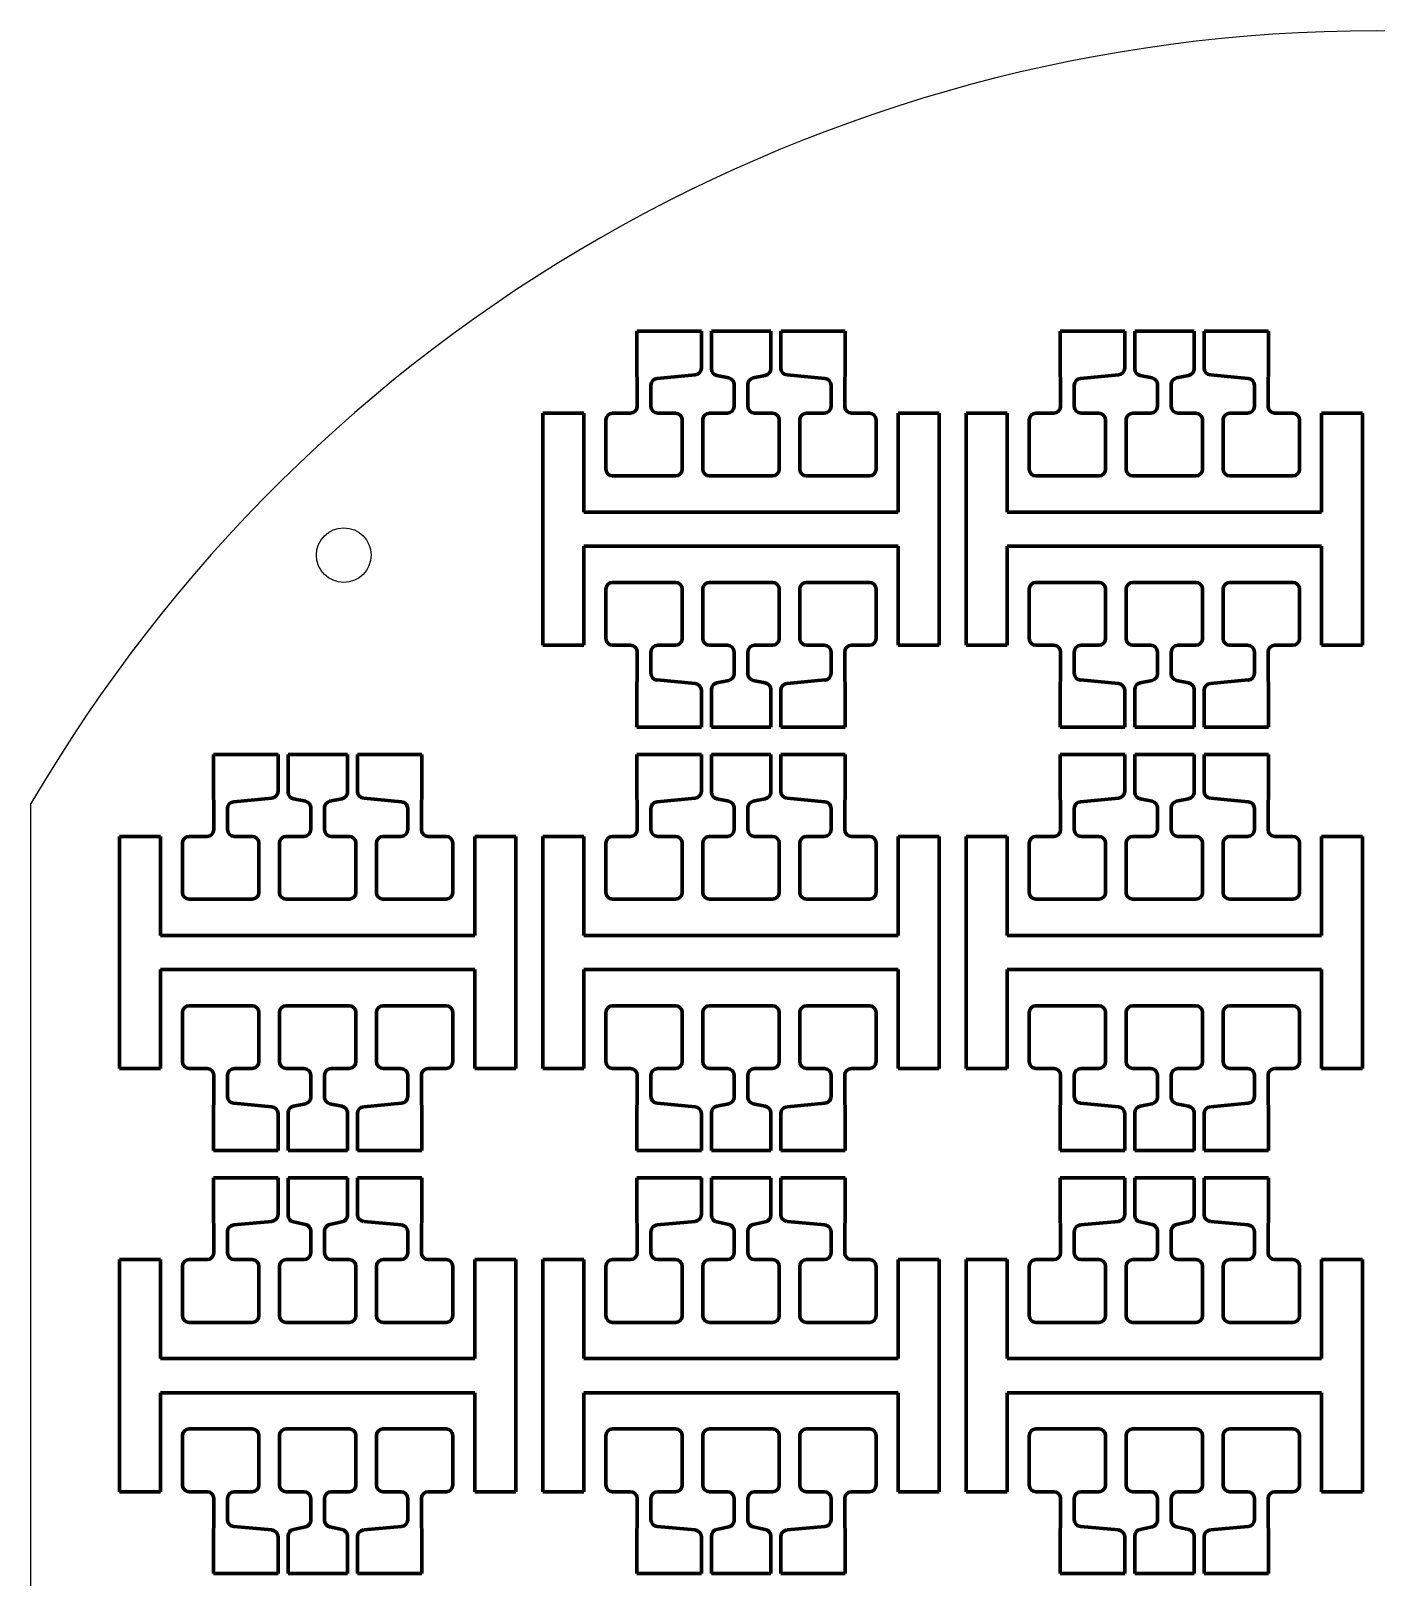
# Model space of a CAD drawing. Header units: millimetres. Extents: x 2005 to 2202, y 1694 to 1922.
# Drawn here: x 2005.4 to 2103.9, y 1808.5 to 1921.7 of the extents above; entities that cross this region are included whole.
import ezdxf

# ---------------------------------------------------------------- set-up
doc = ezdxf.new("R2010")
doc.units = ezdxf.units.MM
doc.layers.add('mask_hole', color=100, linetype='Continuous')
doc.layers.add('mask_outline', color=10, linetype='Continuous')
doc.layers.add('mask_stencil', color=30, linetype='Continuous', lineweight=70)

msp = doc.modelspace()

# ---------------------------------------------------------------- linework, layer by layer
at = {"layer": 'mask_hole'}
msp.add_circle((2028.3, 1883.33), 2, dxfattribs=at)
at = {"layer": 'mask_outline'}
msp.add_line((2005.39, 1750.33), (2005.39, 1865.13), dxfattribs=at)
msp.add_arc((2103.89, 1807.73), 114, 30.2232, 149.7686, dxfattribs=at)
at = {"layer": 'mask_stencil'}
for p, q in [((2049.77, 1899.73), (2054.49, 1899.73)), ((2049.77, 1899.73), (2049.77, 1896.57)), ((2054.49, 1899.73), (2054.49, 1897.03)), ((2055.22, 1899.73), (2059.57, 1899.73)), ((2055.22, 1899.73), (2055.22, 1896.98)), ((2059.57, 1899.73), (2059.57, 1896.98)), ((2065.01, 1899.73), (2060.3, 1899.73)), ((2060.3, 1899.73), (2060.3, 1897.03)), ((2065.01, 1899.73), (2065.01, 1896.57)), ((2080.77, 1899.73), (2085.49, 1899.73)), ((2080.77, 1899.73), (2080.77, 1896.57)), ((2085.49, 1899.73), (2085.49, 1897.03)), ((2086.22, 1899.73), (2090.57, 1899.73)), ((2086.22, 1899.73), (2086.22, 1896.98)), ((2090.57, 1899.73), (2090.57, 1896.98)), ((2096.01, 1899.73), (2091.3, 1899.73)), ((2091.3, 1899.73), (2091.3, 1897.03)), ((2096.01, 1899.73), (2096.01, 1896.57)), ((2049.77, 1896.57), (2049.79, 1896.23)), ((2049.79, 1894.23), (2049.79, 1896.23)), ((2051.25, 1896.27), (2054.03, 1896.53)), ((2056.5, 1896.31), (2055.62, 1896.49)), ((2056.89, 1894.23), (2056.89, 1895.82)), ((2057.89, 1894.23), (2057.89, 1895.82)), ((2058.29, 1896.31), (2059.17, 1896.49)), ((2063.54, 1896.27), (2060.76, 1896.53)), ((2065.01, 1896.57), (2064.99, 1896.23)), ((2064.99, 1894.23), (2064.99, 1896.23)), ((2080.77, 1896.57), (2080.79, 1896.23)), ((2080.79, 1894.23), (2080.79, 1896.23)), ((2082.25, 1896.27), (2085.03, 1896.53)), ((2087.5, 1896.31), (2086.62, 1896.49)), ((2087.89, 1894.23), (2087.89, 1895.82)), ((2088.89, 1894.23), (2088.89, 1895.82)), ((2089.29, 1896.31), (2090.17, 1896.49)), ((2094.54, 1896.27), (2091.76, 1896.53)), ((2096.01, 1896.57), (2095.99, 1896.23)), ((2095.99, 1894.23), (2095.99, 1896.23)), ((2050.79, 1894.23), (2050.79, 1895.77)), ((2063.99, 1894.23), (2063.99, 1895.77)), ((2081.79, 1894.23), (2081.79, 1895.77)), ((2094.99, 1894.23), (2094.99, 1895.77)), ((2042.89, 1893.73), (2045.89, 1893.73)), ((2042.89, 1876.73), (2042.89, 1893.73)), ((2045.89, 1893.73), (2045.89, 1886.48)), ((2047.99, 1893.73), (2049.29, 1893.73)), ((2052.59, 1893.73), (2051.29, 1893.73)), ((2055.09, 1893.73), (2056.39, 1893.73)), ((2059.69, 1893.73), (2058.39, 1893.73)), ((2062.19, 1893.73), (2063.49, 1893.73)), ((2066.79, 1893.73), (2065.49, 1893.73)), ((2068.89, 1886.48), (2068.89, 1893.73)), ((2068.89, 1893.73), (2071.89, 1893.73)), ((2071.89, 1893.73), (2071.89, 1876.73)), ((2073.89, 1893.73), (2076.89, 1893.73)), ((2073.89, 1876.73), (2073.89, 1893.73)), ((2076.89, 1893.73), (2076.89, 1886.48)), ((2078.99, 1893.73), (2080.29, 1893.73)), ((2083.59, 1893.73), (2082.29, 1893.73)), ((2086.09, 1893.73), (2087.39, 1893.73)), ((2090.69, 1893.73), (2089.39, 1893.73)), ((2093.19, 1893.73), (2094.49, 1893.73)), ((2097.79, 1893.73), (2096.49, 1893.73)), ((2099.89, 1886.48), (2099.89, 1893.73)), ((2099.89, 1893.73), (2102.89, 1893.73)), ((2102.89, 1893.73), (2102.89, 1876.73)), ((2047.49, 1893.23), (2047.49, 1889.63)), ((2053.09, 1889.63), (2053.09, 1893.23)), ((2054.59, 1893.23), (2054.59, 1889.63)), ((2060.19, 1889.63), (2060.19, 1893.23)), ((2061.69, 1893.23), (2061.69, 1889.63)), ((2067.29, 1889.63), (2067.29, 1893.23)), ((2078.49, 1893.23), (2078.49, 1889.63)), ((2084.09, 1889.63), (2084.09, 1893.23)), ((2085.59, 1893.23), (2085.59, 1889.63)), ((2091.19, 1889.63), (2091.19, 1893.23)), ((2092.69, 1893.23), (2092.69, 1889.63)), ((2098.29, 1889.63), (2098.29, 1893.23)), ((2047.99, 1889.13), (2052.59, 1889.13)), ((2055.09, 1889.13), (2059.69, 1889.13)), ((2062.19, 1889.13), (2066.79, 1889.13)), ((2078.99, 1889.13), (2083.59, 1889.13)), ((2086.09, 1889.13), (2090.69, 1889.13)), ((2093.19, 1889.13), (2097.79, 1889.13)), ((2045.89, 1886.48), (2068.89, 1886.48)), ((2076.89, 1886.48), (2099.89, 1886.48)), ((2068.89, 1883.98), (2045.89, 1883.98)), ((2045.89, 1883.98), (2045.89, 1876.73)), ((2068.89, 1876.73), (2068.89, 1883.98)), ((2099.89, 1883.98), (2076.89, 1883.98)), ((2076.89, 1883.98), (2076.89, 1876.73)), ((2099.89, 1876.73), (2099.89, 1883.98)), ((2047.99, 1881.33), (2052.59, 1881.33)), ((2055.09, 1881.33), (2059.69, 1881.33)), ((2062.19, 1881.33), (2066.79, 1881.33)), ((2078.99, 1881.33), (2083.59, 1881.33)), ((2086.09, 1881.33), (2090.69, 1881.33)), ((2093.19, 1881.33), (2097.79, 1881.33)), ((2047.49, 1877.23), (2047.49, 1880.83)), ((2053.09, 1880.83), (2053.09, 1877.23)), ((2054.59, 1877.23), (2054.59, 1880.83)), ((2060.19, 1880.83), (2060.19, 1877.23)), ((2061.69, 1877.23), (2061.69, 1880.83)), ((2067.29, 1880.83), (2067.29, 1877.23)), ((2078.49, 1877.23), (2078.49, 1880.83)), ((2084.09, 1880.83), (2084.09, 1877.23)), ((2085.59, 1877.23), (2085.59, 1880.83)), ((2091.19, 1880.83), (2091.19, 1877.23)), ((2092.69, 1877.23), (2092.69, 1880.83)), ((2098.29, 1880.83), (2098.29, 1877.23)), ((2045.89, 1876.73), (2042.89, 1876.73)), ((2047.99, 1876.73), (2049.29, 1876.73)), ((2052.59, 1876.73), (2051.29, 1876.73)), ((2055.09, 1876.73), (2056.39, 1876.73)), ((2059.69, 1876.73), (2058.39, 1876.73)), ((2062.19, 1876.73), (2063.49, 1876.73)), ((2066.79, 1876.73), (2065.49, 1876.73)), ((2071.89, 1876.73), (2068.89, 1876.73)), ((2076.89, 1876.73), (2073.89, 1876.73)), ((2078.99, 1876.73), (2080.29, 1876.73)), ((2083.59, 1876.73), (2082.29, 1876.73)), ((2086.09, 1876.73), (2087.39, 1876.73)), ((2090.69, 1876.73), (2089.39, 1876.73)), ((2093.19, 1876.73), (2094.49, 1876.73)), ((2097.79, 1876.73), (2096.49, 1876.73)), ((2102.89, 1876.73), (2099.89, 1876.73)), ((2049.79, 1876.23), (2049.79, 1874.23)), ((2050.79, 1876.23), (2050.79, 1874.68)), ((2056.89, 1876.23), (2056.89, 1874.64)), ((2057.89, 1876.23), (2057.89, 1874.64)), ((2063.99, 1876.23), (2063.99, 1874.68)), ((2064.99, 1876.23), (2064.99, 1874.23)), ((2080.79, 1876.23), (2080.79, 1874.23)), ((2081.79, 1876.23), (2081.79, 1874.68)), ((2087.89, 1876.23), (2087.89, 1874.64)), ((2088.89, 1876.23), (2088.89, 1874.64)), ((2094.99, 1876.23), (2094.99, 1874.68)), ((2095.99, 1876.23), (2095.99, 1874.23)), ((2049.77, 1873.88), (2049.79, 1874.23)), ((2049.77, 1870.73), (2049.77, 1873.88)), ((2051.25, 1874.19), (2054.03, 1873.93)), ((2054.49, 1870.73), (2054.49, 1873.43)), ((2055.22, 1870.73), (2055.22, 1873.48)), ((2056.5, 1874.15), (2055.62, 1873.97)), ((2058.29, 1874.15), (2059.17, 1873.97)), ((2059.57, 1870.73), (2059.57, 1873.48)), ((2060.3, 1870.73), (2060.3, 1873.43)), ((2063.54, 1874.19), (2060.76, 1873.93)), ((2065.01, 1873.88), (2064.99, 1874.23)), ((2065.01, 1870.73), (2065.01, 1873.88)), ((2080.77, 1873.88), (2080.79, 1874.23)), ((2080.77, 1870.73), (2080.77, 1873.88)), ((2082.25, 1874.19), (2085.03, 1873.93)), ((2085.49, 1870.73), (2085.49, 1873.43)), ((2086.22, 1870.73), (2086.22, 1873.48)), ((2087.5, 1874.15), (2086.62, 1873.97)), ((2089.29, 1874.15), (2090.17, 1873.97)), ((2090.57, 1870.73), (2090.57, 1873.48)), ((2091.3, 1870.73), (2091.3, 1873.43)), ((2094.54, 1874.19), (2091.76, 1873.93)), ((2096.01, 1873.88), (2095.99, 1874.23)), ((2096.01, 1870.73), (2096.01, 1873.88)), ((2049.77, 1870.73), (2054.49, 1870.73)), ((2055.22, 1870.73), (2059.57, 1870.73)), ((2065.01, 1870.73), (2060.3, 1870.73)), ((2080.77, 1870.73), (2085.49, 1870.73)), ((2086.22, 1870.73), (2090.57, 1870.73)), ((2096.01, 1870.73), (2091.3, 1870.73)), ((2018.77, 1868.73), (2023.49, 1868.73)), ((2018.77, 1868.73), (2018.77, 1865.57)), ((2023.49, 1868.73), (2023.49, 1866.03)), ((2024.22, 1868.73), (2028.57, 1868.73)), ((2024.22, 1868.73), (2024.22, 1865.98)), ((2028.57, 1868.73), (2028.57, 1865.98)), ((2034.01, 1868.73), (2029.3, 1868.73)), ((2029.3, 1868.73), (2029.3, 1866.03)), ((2034.01, 1868.73), (2034.01, 1865.57)), ((2049.77, 1868.73), (2054.49, 1868.73)), ((2049.77, 1868.73), (2049.77, 1865.57)), ((2054.49, 1868.73), (2054.49, 1866.03)), ((2055.22, 1868.73), (2059.57, 1868.73)), ((2055.22, 1868.73), (2055.22, 1865.98)), ((2059.57, 1868.73), (2059.57, 1865.98)), ((2065.01, 1868.73), (2060.3, 1868.73)), ((2060.3, 1868.73), (2060.3, 1866.03)), ((2065.01, 1868.73), (2065.01, 1865.57)), ((2080.77, 1868.73), (2085.49, 1868.73)), ((2080.77, 1868.73), (2080.77, 1865.57)), ((2085.49, 1868.73), (2085.49, 1866.03)), ((2086.22, 1868.73), (2090.57, 1868.73)), ((2086.22, 1868.73), (2086.22, 1865.98)), ((2090.57, 1868.73), (2090.57, 1865.98)), ((2096.01, 1868.73), (2091.3, 1868.73)), ((2091.3, 1868.73), (2091.3, 1866.03)), ((2096.01, 1868.73), (2096.01, 1865.57)), ((2018.77, 1865.57), (2018.79, 1865.23)), ((2020.25, 1865.27), (2023.03, 1865.53)), ((2025.5, 1865.31), (2024.62, 1865.49)), ((2027.29, 1865.31), (2028.17, 1865.49)), ((2032.54, 1865.27), (2029.76, 1865.53)), ((2034.01, 1865.57), (2033.99, 1865.23)), ((2049.77, 1865.57), (2049.79, 1865.23)), ((2051.25, 1865.27), (2054.03, 1865.53)), ((2056.5, 1865.31), (2055.62, 1865.49)), ((2058.29, 1865.31), (2059.17, 1865.49)), ((2063.54, 1865.27), (2060.76, 1865.53)), ((2065.01, 1865.57), (2064.99, 1865.23)), ((2080.77, 1865.57), (2080.79, 1865.23)), ((2082.25, 1865.27), (2085.03, 1865.53)), ((2087.5, 1865.31), (2086.62, 1865.49)), ((2089.29, 1865.31), (2090.17, 1865.49)), ((2094.54, 1865.27), (2091.76, 1865.53)), ((2096.01, 1865.57), (2095.99, 1865.23)), ((2018.79, 1863.23), (2018.79, 1865.23)), ((2019.79, 1863.23), (2019.79, 1864.77)), ((2025.89, 1863.23), (2025.89, 1864.82)), ((2026.89, 1863.23), (2026.89, 1864.82)), ((2032.99, 1863.23), (2032.99, 1864.77)), ((2033.99, 1863.23), (2033.99, 1865.23)), ((2049.79, 1863.23), (2049.79, 1865.23)), ((2050.79, 1863.23), (2050.79, 1864.77)), ((2056.89, 1863.23), (2056.89, 1864.82)), ((2057.89, 1863.23), (2057.89, 1864.82)), ((2063.99, 1863.23), (2063.99, 1864.77)), ((2064.99, 1863.23), (2064.99, 1865.23)), ((2080.79, 1863.23), (2080.79, 1865.23)), ((2081.79, 1863.23), (2081.79, 1864.77)), ((2087.89, 1863.23), (2087.89, 1864.82)), ((2088.89, 1863.23), (2088.89, 1864.82)), ((2094.99, 1863.23), (2094.99, 1864.77)), ((2095.99, 1863.23), (2095.99, 1865.23)), ((2011.89, 1862.73), (2014.89, 1862.73)), ((2011.89, 1845.73), (2011.89, 1862.73)), ((2014.89, 1862.73), (2014.89, 1855.48)), ((2016.49, 1862.23), (2016.49, 1858.63)), ((2016.99, 1862.73), (2018.29, 1862.73)), ((2021.59, 1862.73), (2020.29, 1862.73)), ((2022.09, 1858.63), (2022.09, 1862.23)), ((2023.59, 1862.23), (2023.59, 1858.63)), ((2024.09, 1862.73), (2025.39, 1862.73)), ((2028.69, 1862.73), (2027.39, 1862.73)), ((2029.19, 1858.63), (2029.19, 1862.23)), ((2030.69, 1862.23), (2030.69, 1858.63)), ((2031.19, 1862.73), (2032.49, 1862.73)), ((2035.79, 1862.73), (2034.49, 1862.73)), ((2036.29, 1858.63), (2036.29, 1862.23)), ((2037.89, 1855.48), (2037.89, 1862.73)), ((2037.89, 1862.73), (2040.89, 1862.73)), ((2040.89, 1862.73), (2040.89, 1845.73)), ((2042.89, 1862.73), (2045.89, 1862.73)), ((2042.89, 1845.73), (2042.89, 1862.73)), ((2045.89, 1862.73), (2045.89, 1855.48)), ((2047.49, 1862.23), (2047.49, 1858.63)), ((2047.99, 1862.73), (2049.29, 1862.73)), ((2052.59, 1862.73), (2051.29, 1862.73)), ((2053.09, 1858.63), (2053.09, 1862.23)), ((2054.59, 1862.23), (2054.59, 1858.63)), ((2055.09, 1862.73), (2056.39, 1862.73)), ((2059.69, 1862.73), (2058.39, 1862.73)), ((2060.19, 1858.63), (2060.19, 1862.23)), ((2061.69, 1862.23), (2061.69, 1858.63)), ((2062.19, 1862.73), (2063.49, 1862.73)), ((2066.79, 1862.73), (2065.49, 1862.73)), ((2067.29, 1858.63), (2067.29, 1862.23)), ((2068.89, 1855.48), (2068.89, 1862.73)), ((2068.89, 1862.73), (2071.89, 1862.73)), ((2071.89, 1862.73), (2071.89, 1845.73)), ((2073.89, 1862.73), (2076.89, 1862.73)), ((2073.89, 1845.73), (2073.89, 1862.73)), ((2076.89, 1862.73), (2076.89, 1855.48)), ((2078.49, 1862.23), (2078.49, 1858.63)), ((2078.99, 1862.73), (2080.29, 1862.73)), ((2083.59, 1862.73), (2082.29, 1862.73)), ((2084.09, 1858.63), (2084.09, 1862.23)), ((2085.59, 1862.23), (2085.59, 1858.63)), ((2086.09, 1862.73), (2087.39, 1862.73)), ((2090.69, 1862.73), (2089.39, 1862.73)), ((2091.19, 1858.63), (2091.19, 1862.23)), ((2092.69, 1862.23), (2092.69, 1858.63)), ((2093.19, 1862.73), (2094.49, 1862.73)), ((2097.79, 1862.73), (2096.49, 1862.73)), ((2098.29, 1858.63), (2098.29, 1862.23)), ((2099.89, 1855.48), (2099.89, 1862.73)), ((2099.89, 1862.73), (2102.89, 1862.73)), ((2102.89, 1862.73), (2102.89, 1845.73)), ((2016.99, 1858.13), (2021.59, 1858.13)), ((2024.09, 1858.13), (2028.69, 1858.13)), ((2031.19, 1858.13), (2035.79, 1858.13)), ((2047.99, 1858.13), (2052.59, 1858.13)), ((2055.09, 1858.13), (2059.69, 1858.13)), ((2062.19, 1858.13), (2066.79, 1858.13)), ((2078.99, 1858.13), (2083.59, 1858.13)), ((2086.09, 1858.13), (2090.69, 1858.13)), ((2093.19, 1858.13), (2097.79, 1858.13)), ((2014.89, 1855.48), (2037.89, 1855.48)), ((2045.89, 1855.48), (2068.89, 1855.48)), ((2076.89, 1855.48), (2099.89, 1855.48)), ((2037.89, 1852.98), (2014.89, 1852.98)), ((2014.89, 1852.98), (2014.89, 1845.73)), ((2037.89, 1845.73), (2037.89, 1852.98)), ((2068.89, 1852.98), (2045.89, 1852.98)), ((2045.89, 1852.98), (2045.89, 1845.73)), ((2068.89, 1845.73), (2068.89, 1852.98)), ((2099.89, 1852.98), (2076.89, 1852.98)), ((2076.89, 1852.98), (2076.89, 1845.73)), ((2099.89, 1845.73), (2099.89, 1852.98)), ((2016.49, 1846.23), (2016.49, 1849.83)), ((2016.99, 1850.33), (2021.59, 1850.33)), ((2022.09, 1849.83), (2022.09, 1846.23)), ((2023.59, 1846.23), (2023.59, 1849.83)), ((2024.09, 1850.33), (2028.69, 1850.33)), ((2029.19, 1849.83), (2029.19, 1846.23)), ((2030.69, 1846.23), (2030.69, 1849.83)), ((2031.19, 1850.33), (2035.79, 1850.33)), ((2036.29, 1849.83), (2036.29, 1846.23)), ((2047.49, 1846.23), (2047.49, 1849.83)), ((2047.99, 1850.33), (2052.59, 1850.33)), ((2053.09, 1849.83), (2053.09, 1846.23)), ((2054.59, 1846.23), (2054.59, 1849.83)), ((2055.09, 1850.33), (2059.69, 1850.33)), ((2060.19, 1849.83), (2060.19, 1846.23)), ((2061.69, 1846.23), (2061.69, 1849.83)), ((2062.19, 1850.33), (2066.79, 1850.33)), ((2067.29, 1849.83), (2067.29, 1846.23)), ((2078.49, 1846.23), (2078.49, 1849.83)), ((2078.99, 1850.33), (2083.59, 1850.33)), ((2084.09, 1849.83), (2084.09, 1846.23)), ((2085.59, 1846.23), (2085.59, 1849.83)), ((2086.09, 1850.33), (2090.69, 1850.33)), ((2091.19, 1849.83), (2091.19, 1846.23)), ((2092.69, 1846.23), (2092.69, 1849.83)), ((2093.19, 1850.33), (2097.79, 1850.33)), ((2098.29, 1849.83), (2098.29, 1846.23)), ((2014.89, 1845.73), (2011.89, 1845.73)), ((2016.99, 1845.73), (2018.29, 1845.73)), ((2018.79, 1845.23), (2018.79, 1843.23)), ((2019.79, 1845.23), (2019.79, 1843.68)), ((2021.59, 1845.73), (2020.29, 1845.73)), ((2024.09, 1845.73), (2025.39, 1845.73)), ((2025.89, 1845.23), (2025.89, 1843.64)), ((2026.89, 1845.23), (2026.89, 1843.64)), ((2028.69, 1845.73), (2027.39, 1845.73)), ((2031.19, 1845.73), (2032.49, 1845.73)), ((2032.99, 1845.23), (2032.99, 1843.68)), ((2033.99, 1845.23), (2033.99, 1843.23)), ((2035.79, 1845.73), (2034.49, 1845.73)), ((2040.89, 1845.73), (2037.89, 1845.73)), ((2045.89, 1845.73), (2042.89, 1845.73)), ((2047.99, 1845.73), (2049.29, 1845.73)), ((2049.79, 1845.23), (2049.79, 1843.23)), ((2050.79, 1845.23), (2050.79, 1843.68)), ((2052.59, 1845.73), (2051.29, 1845.73)), ((2055.09, 1845.73), (2056.39, 1845.73)), ((2056.89, 1845.23), (2056.89, 1843.64)), ((2057.89, 1845.23), (2057.89, 1843.64)), ((2059.69, 1845.73), (2058.39, 1845.73)), ((2062.19, 1845.73), (2063.49, 1845.73)), ((2063.99, 1845.23), (2063.99, 1843.68)), ((2064.99, 1845.23), (2064.99, 1843.23)), ((2066.79, 1845.73), (2065.49, 1845.73)), ((2071.89, 1845.73), (2068.89, 1845.73)), ((2076.89, 1845.73), (2073.89, 1845.73)), ((2078.99, 1845.73), (2080.29, 1845.73)), ((2080.79, 1845.23), (2080.79, 1843.23)), ((2081.79, 1845.23), (2081.79, 1843.68)), ((2083.59, 1845.73), (2082.29, 1845.73)), ((2086.09, 1845.73), (2087.39, 1845.73)), ((2087.89, 1845.23), (2087.89, 1843.64)), ((2088.89, 1845.23), (2088.89, 1843.64)), ((2090.69, 1845.73), (2089.39, 1845.73)), ((2093.19, 1845.73), (2094.49, 1845.73)), ((2094.99, 1845.23), (2094.99, 1843.68)), ((2095.99, 1845.23), (2095.99, 1843.23)), ((2097.79, 1845.73), (2096.49, 1845.73)), ((2102.89, 1845.73), (2099.89, 1845.73)), ((2018.77, 1842.88), (2018.79, 1843.23)), ((2018.77, 1839.73), (2018.77, 1842.88)), ((2020.25, 1843.19), (2023.03, 1842.93)), ((2025.5, 1843.15), (2024.62, 1842.97)), ((2027.29, 1843.15), (2028.17, 1842.97)), ((2032.54, 1843.19), (2029.76, 1842.93)), ((2034.01, 1842.88), (2033.99, 1843.23)), ((2034.01, 1839.73), (2034.01, 1842.88)), ((2049.77, 1842.88), (2049.79, 1843.23)), ((2049.77, 1839.73), (2049.77, 1842.88)), ((2051.25, 1843.19), (2054.03, 1842.93)), ((2056.5, 1843.15), (2055.62, 1842.97)), ((2058.29, 1843.15), (2059.17, 1842.97)), ((2063.54, 1843.19), (2060.76, 1842.93)), ((2065.01, 1842.88), (2064.99, 1843.23)), ((2065.01, 1839.73), (2065.01, 1842.88)), ((2080.77, 1842.88), (2080.79, 1843.23)), ((2080.77, 1839.73), (2080.77, 1842.88)), ((2082.25, 1843.19), (2085.03, 1842.93)), ((2087.5, 1843.15), (2086.62, 1842.97)), ((2089.29, 1843.15), (2090.17, 1842.97)), ((2094.54, 1843.19), (2091.76, 1842.93)), ((2096.01, 1842.88), (2095.99, 1843.23)), ((2096.01, 1839.73), (2096.01, 1842.88)), ((2023.49, 1839.73), (2023.49, 1842.43)), ((2024.22, 1839.73), (2024.22, 1842.48)), ((2028.57, 1839.73), (2028.57, 1842.48)), ((2029.3, 1839.73), (2029.3, 1842.43)), ((2054.49, 1839.73), (2054.49, 1842.43)), ((2055.22, 1839.73), (2055.22, 1842.48)), ((2059.57, 1839.73), (2059.57, 1842.48)), ((2060.3, 1839.73), (2060.3, 1842.43)), ((2085.49, 1839.73), (2085.49, 1842.43)), ((2086.22, 1839.73), (2086.22, 1842.48)), ((2090.57, 1839.73), (2090.57, 1842.48)), ((2091.3, 1839.73), (2091.3, 1842.43)), ((2018.77, 1839.73), (2023.49, 1839.73)), ((2024.22, 1839.73), (2028.57, 1839.73)), ((2034.01, 1839.73), (2029.3, 1839.73)), ((2049.77, 1839.73), (2054.49, 1839.73)), ((2055.22, 1839.73), (2059.57, 1839.73)), ((2065.01, 1839.73), (2060.3, 1839.73)), ((2080.77, 1839.73), (2085.49, 1839.73)), ((2086.22, 1839.73), (2090.57, 1839.73)), ((2096.01, 1839.73), (2091.3, 1839.73)), ((2018.77, 1837.73), (2023.49, 1837.73)), ((2018.77, 1837.73), (2018.77, 1834.57)), ((2023.49, 1837.73), (2023.49, 1835.03)), ((2024.22, 1837.73), (2028.57, 1837.73)), ((2024.22, 1837.73), (2024.22, 1834.98)), ((2028.57, 1837.73), (2028.57, 1834.98)), ((2034.01, 1837.73), (2029.3, 1837.73)), ((2029.3, 1837.73), (2029.3, 1835.03)), ((2034.01, 1837.73), (2034.01, 1834.57)), ((2049.77, 1837.73), (2054.49, 1837.73)), ((2049.77, 1837.73), (2049.77, 1834.57)), ((2054.49, 1837.73), (2054.49, 1835.03)), ((2055.22, 1837.73), (2059.57, 1837.73)), ((2055.22, 1837.73), (2055.22, 1834.98)), ((2059.57, 1837.73), (2059.57, 1834.98)), ((2065.01, 1837.73), (2060.3, 1837.73)), ((2060.3, 1837.73), (2060.3, 1835.03)), ((2065.01, 1837.73), (2065.01, 1834.57)), ((2080.77, 1837.73), (2085.49, 1837.73)), ((2080.77, 1837.73), (2080.77, 1834.57)), ((2085.49, 1837.73), (2085.49, 1835.03)), ((2086.22, 1837.73), (2090.57, 1837.73)), ((2086.22, 1837.73), (2086.22, 1834.98)), ((2090.57, 1837.73), (2090.57, 1834.98)), ((2096.01, 1837.73), (2091.3, 1837.73)), ((2091.3, 1837.73), (2091.3, 1835.03)), ((2096.01, 1837.73), (2096.01, 1834.57)), ((2018.77, 1834.57), (2018.79, 1834.23)), ((2018.79, 1832.23), (2018.79, 1834.23)), ((2019.79, 1832.23), (2019.79, 1833.77)), ((2020.25, 1834.27), (2023.03, 1834.53)), ((2025.5, 1834.31), (2024.62, 1834.49)), ((2025.89, 1832.23), (2025.89, 1833.82)), ((2026.89, 1832.23), (2026.89, 1833.82)), ((2027.29, 1834.31), (2028.17, 1834.49)), ((2032.54, 1834.27), (2029.76, 1834.53)), ((2032.99, 1832.23), (2032.99, 1833.77)), ((2034.01, 1834.57), (2033.99, 1834.23)), ((2033.99, 1832.23), (2033.99, 1834.23)), ((2049.77, 1834.57), (2049.79, 1834.23)), ((2049.79, 1832.23), (2049.79, 1834.23)), ((2050.79, 1832.23), (2050.79, 1833.77)), ((2051.25, 1834.27), (2054.03, 1834.53)), ((2056.5, 1834.31), (2055.62, 1834.49)), ((2056.89, 1832.23), (2056.89, 1833.82)), ((2057.89, 1832.23), (2057.89, 1833.82)), ((2058.29, 1834.31), (2059.17, 1834.49)), ((2063.54, 1834.27), (2060.76, 1834.53)), ((2063.99, 1832.23), (2063.99, 1833.77)), ((2065.01, 1834.57), (2064.99, 1834.23)), ((2064.99, 1832.23), (2064.99, 1834.23)), ((2080.77, 1834.57), (2080.79, 1834.23)), ((2080.79, 1832.23), (2080.79, 1834.23)), ((2081.79, 1832.23), (2081.79, 1833.77)), ((2082.25, 1834.27), (2085.03, 1834.53)), ((2087.5, 1834.31), (2086.62, 1834.49)), ((2087.89, 1832.23), (2087.89, 1833.82)), ((2088.89, 1832.23), (2088.89, 1833.82)), ((2089.29, 1834.31), (2090.17, 1834.49)), ((2094.54, 1834.27), (2091.76, 1834.53)), ((2094.99, 1832.23), (2094.99, 1833.77)), ((2096.01, 1834.57), (2095.99, 1834.23)), ((2095.99, 1832.23), (2095.99, 1834.23)), ((2011.89, 1831.73), (2014.89, 1831.73)), ((2011.89, 1814.73), (2011.89, 1831.73)), ((2014.89, 1831.73), (2014.89, 1824.48)), ((2016.99, 1831.73), (2018.29, 1831.73)), ((2021.59, 1831.73), (2020.29, 1831.73)), ((2024.09, 1831.73), (2025.39, 1831.73)), ((2028.69, 1831.73), (2027.39, 1831.73)), ((2031.19, 1831.73), (2032.49, 1831.73)), ((2035.79, 1831.73), (2034.49, 1831.73)), ((2037.89, 1824.48), (2037.89, 1831.73)), ((2037.89, 1831.73), (2040.89, 1831.73)), ((2040.89, 1831.73), (2040.89, 1814.73)), ((2042.89, 1831.73), (2045.89, 1831.73)), ((2042.89, 1814.73), (2042.89, 1831.73)), ((2045.89, 1831.73), (2045.89, 1824.48)), ((2047.99, 1831.73), (2049.29, 1831.73)), ((2052.59, 1831.73), (2051.29, 1831.73)), ((2055.09, 1831.73), (2056.39, 1831.73)), ((2059.69, 1831.73), (2058.39, 1831.73)), ((2062.19, 1831.73), (2063.49, 1831.73)), ((2066.79, 1831.73), (2065.49, 1831.73)), ((2068.89, 1824.48), (2068.89, 1831.73)), ((2068.89, 1831.73), (2071.89, 1831.73)), ((2071.89, 1831.73), (2071.89, 1814.73)), ((2073.89, 1831.73), (2076.89, 1831.73)), ((2073.89, 1814.73), (2073.89, 1831.73)), ((2076.89, 1831.73), (2076.89, 1824.48)), ((2078.99, 1831.73), (2080.29, 1831.73)), ((2083.59, 1831.73), (2082.29, 1831.73)), ((2086.09, 1831.73), (2087.39, 1831.73)), ((2090.69, 1831.73), (2089.39, 1831.73)), ((2093.19, 1831.73), (2094.49, 1831.73)), ((2097.79, 1831.73), (2096.49, 1831.73)), ((2099.89, 1824.48), (2099.89, 1831.73)), ((2099.89, 1831.73), (2102.89, 1831.73)), ((2102.89, 1831.73), (2102.89, 1814.73)), ((2016.49, 1831.23), (2016.49, 1827.63)), ((2022.09, 1827.63), (2022.09, 1831.23)), ((2023.59, 1831.23), (2023.59, 1827.63)), ((2029.19, 1827.63), (2029.19, 1831.23)), ((2030.69, 1831.23), (2030.69, 1827.63)), ((2036.29, 1827.63), (2036.29, 1831.23)), ((2047.49, 1831.23), (2047.49, 1827.63)), ((2053.09, 1827.63), (2053.09, 1831.23)), ((2054.59, 1831.23), (2054.59, 1827.63)), ((2060.19, 1827.63), (2060.19, 1831.23)), ((2061.69, 1831.23), (2061.69, 1827.63)), ((2067.29, 1827.63), (2067.29, 1831.23)), ((2078.49, 1831.23), (2078.49, 1827.63)), ((2084.09, 1827.63), (2084.09, 1831.23)), ((2085.59, 1831.23), (2085.59, 1827.63)), ((2091.19, 1827.63), (2091.19, 1831.23)), ((2092.69, 1831.23), (2092.69, 1827.63)), ((2098.29, 1827.63), (2098.29, 1831.23)), ((2016.99, 1827.13), (2021.59, 1827.13)), ((2024.09, 1827.13), (2028.69, 1827.13)), ((2031.19, 1827.13), (2035.79, 1827.13)), ((2047.99, 1827.13), (2052.59, 1827.13)), ((2055.09, 1827.13), (2059.69, 1827.13)), ((2062.19, 1827.13), (2066.79, 1827.13)), ((2078.99, 1827.13), (2083.59, 1827.13)), ((2086.09, 1827.13), (2090.69, 1827.13)), ((2093.19, 1827.13), (2097.79, 1827.13)), ((2014.89, 1824.48), (2037.89, 1824.48)), ((2045.89, 1824.48), (2068.89, 1824.48)), ((2076.89, 1824.48), (2099.89, 1824.48)), ((2037.89, 1821.98), (2014.89, 1821.98)), ((2014.89, 1821.98), (2014.89, 1814.73)), ((2037.89, 1814.73), (2037.89, 1821.98)), ((2068.89, 1821.98), (2045.89, 1821.98)), ((2045.89, 1821.98), (2045.89, 1814.73)), ((2068.89, 1814.73), (2068.89, 1821.98)), ((2099.89, 1821.98), (2076.89, 1821.98)), ((2076.89, 1821.98), (2076.89, 1814.73)), ((2099.89, 1814.73), (2099.89, 1821.98)), ((2016.49, 1815.23), (2016.49, 1818.83)), ((2016.99, 1819.33), (2021.59, 1819.33)), ((2022.09, 1818.83), (2022.09, 1815.23)), ((2023.59, 1815.23), (2023.59, 1818.83)), ((2024.09, 1819.33), (2028.69, 1819.33)), ((2029.19, 1818.83), (2029.19, 1815.23)), ((2030.69, 1815.23), (2030.69, 1818.83)), ((2031.19, 1819.33), (2035.79, 1819.33)), ((2036.29, 1818.83), (2036.29, 1815.23)), ((2047.49, 1815.23), (2047.49, 1818.83)), ((2047.99, 1819.33), (2052.59, 1819.33)), ((2053.09, 1818.83), (2053.09, 1815.23)), ((2054.59, 1815.23), (2054.59, 1818.83)), ((2055.09, 1819.33), (2059.69, 1819.33)), ((2060.19, 1818.83), (2060.19, 1815.23)), ((2061.69, 1815.23), (2061.69, 1818.83)), ((2062.19, 1819.33), (2066.79, 1819.33)), ((2067.29, 1818.83), (2067.29, 1815.23)), ((2078.49, 1815.23), (2078.49, 1818.83)), ((2078.99, 1819.33), (2083.59, 1819.33)), ((2084.09, 1818.83), (2084.09, 1815.23)), ((2085.59, 1815.23), (2085.59, 1818.83)), ((2086.09, 1819.33), (2090.69, 1819.33)), ((2091.19, 1818.83), (2091.19, 1815.23)), ((2092.69, 1815.23), (2092.69, 1818.83)), ((2093.19, 1819.33), (2097.79, 1819.33)), ((2098.29, 1818.83), (2098.29, 1815.23)), ((2014.89, 1814.73), (2011.89, 1814.73)), ((2016.99, 1814.73), (2018.29, 1814.73)), ((2021.59, 1814.73), (2020.29, 1814.73)), ((2024.09, 1814.73), (2025.39, 1814.73)), ((2028.69, 1814.73), (2027.39, 1814.73)), ((2031.19, 1814.73), (2032.49, 1814.73)), ((2035.79, 1814.73), (2034.49, 1814.73)), ((2040.89, 1814.73), (2037.89, 1814.73)), ((2045.89, 1814.73), (2042.89, 1814.73)), ((2047.99, 1814.73), (2049.29, 1814.73)), ((2052.59, 1814.73), (2051.29, 1814.73)), ((2055.09, 1814.73), (2056.39, 1814.73)), ((2059.69, 1814.73), (2058.39, 1814.73)), ((2062.19, 1814.73), (2063.49, 1814.73)), ((2066.79, 1814.73), (2065.49, 1814.73)), ((2071.89, 1814.73), (2068.89, 1814.73)), ((2076.89, 1814.73), (2073.89, 1814.73)), ((2078.99, 1814.73), (2080.29, 1814.73)), ((2083.59, 1814.73), (2082.29, 1814.73)), ((2086.09, 1814.73), (2087.39, 1814.73)), ((2090.69, 1814.73), (2089.39, 1814.73)), ((2093.19, 1814.73), (2094.49, 1814.73)), ((2097.79, 1814.73), (2096.49, 1814.73)), ((2102.89, 1814.73), (2099.89, 1814.73)), ((2018.79, 1814.23), (2018.79, 1812.23)), ((2019.79, 1814.23), (2019.79, 1812.68)), ((2025.89, 1814.23), (2025.89, 1812.64)), ((2026.89, 1814.23), (2026.89, 1812.64)), ((2032.99, 1814.23), (2032.99, 1812.68)), ((2033.99, 1814.23), (2033.99, 1812.23)), ((2049.79, 1814.23), (2049.79, 1812.23)), ((2050.79, 1814.23), (2050.79, 1812.68)), ((2056.89, 1814.23), (2056.89, 1812.64)), ((2057.89, 1814.23), (2057.89, 1812.64)), ((2063.99, 1814.23), (2063.99, 1812.68)), ((2064.99, 1814.23), (2064.99, 1812.23)), ((2080.79, 1814.23), (2080.79, 1812.23)), ((2081.79, 1814.23), (2081.79, 1812.68)), ((2087.89, 1814.23), (2087.89, 1812.64)), ((2088.89, 1814.23), (2088.89, 1812.64)), ((2094.99, 1814.23), (2094.99, 1812.68)), ((2095.99, 1814.23), (2095.99, 1812.23)), ((2018.77, 1811.88), (2018.79, 1812.23)), ((2020.25, 1812.19), (2023.03, 1811.93)), ((2025.5, 1812.15), (2024.62, 1811.97)), ((2027.29, 1812.15), (2028.17, 1811.97)), ((2032.54, 1812.19), (2029.76, 1811.93)), ((2034.01, 1811.88), (2033.99, 1812.23)), ((2049.77, 1811.88), (2049.79, 1812.23)), ((2051.25, 1812.19), (2054.03, 1811.93)), ((2056.5, 1812.15), (2055.62, 1811.97)), ((2058.29, 1812.15), (2059.17, 1811.97)), ((2063.54, 1812.19), (2060.76, 1811.93)), ((2065.01, 1811.88), (2064.99, 1812.23)), ((2080.77, 1811.88), (2080.79, 1812.23)), ((2082.25, 1812.19), (2085.03, 1811.93)), ((2087.5, 1812.15), (2086.62, 1811.97)), ((2089.29, 1812.15), (2090.17, 1811.97)), ((2094.54, 1812.19), (2091.76, 1811.93)), ((2096.01, 1811.88), (2095.99, 1812.23)), ((2018.77, 1808.73), (2018.77, 1811.88)), ((2023.49, 1808.73), (2023.49, 1811.43)), ((2024.22, 1808.73), (2024.22, 1811.48)), ((2028.57, 1808.73), (2028.57, 1811.48)), ((2029.3, 1808.73), (2029.3, 1811.43)), ((2034.01, 1808.73), (2034.01, 1811.88)), ((2049.77, 1808.73), (2049.77, 1811.88)), ((2054.49, 1808.73), (2054.49, 1811.43)), ((2055.22, 1808.73), (2055.22, 1811.48)), ((2059.57, 1808.73), (2059.57, 1811.48)), ((2060.3, 1808.73), (2060.3, 1811.43)), ((2065.01, 1808.73), (2065.01, 1811.88)), ((2080.77, 1808.73), (2080.77, 1811.88)), ((2085.49, 1808.73), (2085.49, 1811.43)), ((2086.22, 1808.73), (2086.22, 1811.48)), ((2090.57, 1808.73), (2090.57, 1811.48)), ((2091.3, 1808.73), (2091.3, 1811.43)), ((2096.01, 1808.73), (2096.01, 1811.88)), ((2018.77, 1808.73), (2023.49, 1808.73)), ((2024.22, 1808.73), (2028.57, 1808.73)), ((2034.01, 1808.73), (2029.3, 1808.73)), ((2049.77, 1808.73), (2054.49, 1808.73)), ((2055.22, 1808.73), (2059.57, 1808.73)), ((2065.01, 1808.73), (2060.3, 1808.73)), ((2080.77, 1808.73), (2085.49, 1808.73)), ((2086.22, 1808.73), (2090.57, 1808.73)), ((2096.01, 1808.73), (2091.3, 1808.73))]:
    msp.add_line(p, q, dxfattribs=at)
for centre, start, end in [((2053.99, 1897.03), 275.3386, 360), ((2055.72, 1896.98), 180, 258.3428), ((2059.07, 1896.98), 281.6572, 0), ((2060.8, 1897.03), 180, 264.6614), ((2084.99, 1897.03), 275.3386, 360), ((2086.72, 1896.98), 180, 258.3428), ((2090.07, 1896.98), 281.6572, 0), ((2091.8, 1897.03), 180, 264.6614), ((2051.29, 1895.77), 95.3386, 179.9989), ((2056.39, 1895.82), 0, 78.3428), ((2058.39, 1895.82), 101.6572, 179.9988), ((2063.49, 1895.77), 0.0011, 84.6614), ((2082.29, 1895.77), 95.3386, 179.9989), ((2087.39, 1895.82), 0, 78.3428), ((2089.39, 1895.82), 101.6572, 179.9988), ((2094.49, 1895.77), 0.0011, 84.6614), ((2047.99, 1893.23), 90, 180), ((2049.29, 1894.23), 270, 0), ((2051.29, 1894.23), 180, 270), ((2052.59, 1893.23), 0, 90), ((2055.09, 1893.23), 90, 180), ((2056.39, 1894.23), 270, 0), ((2058.39, 1894.23), 180, 270), ((2059.69, 1893.23), 0, 90), ((2062.19, 1893.23), 90, 180), ((2063.49, 1894.23), 270, 0), ((2065.49, 1894.23), 180, 270), ((2066.79, 1893.23), 0, 90), ((2078.99, 1893.23), 90, 180), ((2080.29, 1894.23), 270, 0), ((2082.29, 1894.23), 180, 270), ((2083.59, 1893.23), 0, 90), ((2086.09, 1893.23), 90, 180), ((2087.39, 1894.23), 270, 0), ((2089.39, 1894.23), 180, 270), ((2090.69, 1893.23), 0, 90), ((2093.19, 1893.23), 90, 180), ((2094.49, 1894.23), 270, 0), ((2096.49, 1894.23), 180, 270), ((2097.79, 1893.23), 0, 90), ((2047.99, 1889.63), 180, 270), ((2052.59, 1889.63), 270, 0), ((2055.09, 1889.63), 180, 270), ((2059.69, 1889.63), 270, 0), ((2062.19, 1889.63), 180, 270), ((2066.79, 1889.63), 270, 0), ((2078.99, 1889.63), 180, 270), ((2083.59, 1889.63), 270, 0), ((2086.09, 1889.63), 180, 270), ((2090.69, 1889.63), 270, 0), ((2093.19, 1889.63), 180, 270), ((2097.79, 1889.63), 270, 0), ((2047.99, 1880.83), 90, 180), ((2052.59, 1880.83), 0, 90), ((2055.09, 1880.83), 90, 180), ((2059.69, 1880.83), 0, 90), ((2062.19, 1880.83), 90, 180), ((2066.79, 1880.83), 0, 90), ((2078.99, 1880.83), 90, 180), ((2083.59, 1880.83), 0, 90), ((2086.09, 1880.83), 90, 180), ((2090.69, 1880.83), 0, 90), ((2093.19, 1880.83), 90, 180), ((2097.79, 1880.83), 0, 90), ((2047.99, 1877.23), 180, 270), ((2049.29, 1876.23), 0, 90), ((2051.29, 1876.23), 90, 180), ((2052.59, 1877.23), 270, 0), ((2055.09, 1877.23), 180, 270), ((2056.39, 1876.23), 0, 90), ((2058.39, 1876.23), 90, 180), ((2059.69, 1877.23), 270, 0), ((2062.19, 1877.23), 180, 270), ((2063.49, 1876.23), 0, 90), ((2065.49, 1876.23), 90, 180), ((2066.79, 1877.23), 270, 0), ((2078.99, 1877.23), 180, 270), ((2080.29, 1876.23), 0, 90), ((2082.29, 1876.23), 90, 180), ((2083.59, 1877.23), 270, 0), ((2086.09, 1877.23), 180, 270), ((2087.39, 1876.23), 0, 90), ((2089.39, 1876.23), 90, 180), ((2090.69, 1877.23), 270, 0), ((2093.19, 1877.23), 180, 270), ((2094.49, 1876.23), 0, 90), ((2096.49, 1876.23), 90, 180), ((2097.79, 1877.23), 270, 0), ((2051.29, 1874.68), 180.0011, 264.6614), ((2056.39, 1874.64), 281.6572, 0), ((2058.39, 1874.64), 180.0012, 258.3428), ((2063.49, 1874.68), 275.3386, 359.9989), ((2082.29, 1874.68), 180.0011, 264.6614), ((2087.39, 1874.64), 281.6572, 0), ((2089.39, 1874.64), 180.0012, 258.3428), ((2094.49, 1874.68), 275.3386, 359.9989), ((2053.99, 1873.43), 0, 84.6614), ((2055.72, 1873.48), 101.6572, 180), ((2059.07, 1873.48), 0, 78.3428), ((2060.8, 1873.43), 95.3386, 180), ((2084.99, 1873.43), 0, 84.6614), ((2086.72, 1873.48), 101.6572, 180), ((2090.07, 1873.48), 0, 78.3428), ((2091.8, 1873.43), 95.3386, 180), ((2020.29, 1864.77), 95.3386, 179.9989), ((2022.99, 1866.03), 275.3386, 360), ((2024.72, 1865.98), 180, 258.3428), ((2025.39, 1864.82), 0, 78.3428), ((2027.39, 1864.82), 101.6572, 179.9988), ((2028.07, 1865.98), 281.6572, 0), ((2029.8, 1866.03), 180, 264.6614), ((2032.49, 1864.77), 0.0011, 84.6614), ((2051.29, 1864.77), 95.3386, 179.9989), ((2053.99, 1866.03), 275.3386, 360), ((2055.72, 1865.98), 180, 258.3428), ((2056.39, 1864.82), 0, 78.3428), ((2058.39, 1864.82), 101.6572, 179.9988), ((2059.07, 1865.98), 281.6572, 0), ((2060.8, 1866.03), 180, 264.6614), ((2063.49, 1864.77), 0.0011, 84.6614), ((2082.29, 1864.77), 95.3386, 179.9989), ((2084.99, 1866.03), 275.3386, 360), ((2086.72, 1865.98), 180, 258.3428), ((2087.39, 1864.82), 0, 78.3428), ((2089.39, 1864.82), 101.6572, 179.9988), ((2090.07, 1865.98), 281.6572, 0), ((2091.8, 1866.03), 180, 264.6614), ((2094.49, 1864.77), 0.0011, 84.6614), ((2018.29, 1863.23), 270, 0), ((2020.29, 1863.23), 180, 270), ((2025.39, 1863.23), 270, 0), ((2027.39, 1863.23), 180, 270), ((2032.49, 1863.23), 270, 0), ((2034.49, 1863.23), 180, 270), ((2049.29, 1863.23), 270, 0), ((2051.29, 1863.23), 180, 270), ((2056.39, 1863.23), 270, 0), ((2058.39, 1863.23), 180, 270), ((2063.49, 1863.23), 270, 0), ((2065.49, 1863.23), 180, 270), ((2080.29, 1863.23), 270, 0), ((2082.29, 1863.23), 180, 270), ((2087.39, 1863.23), 270, 0), ((2089.39, 1863.23), 180, 270), ((2094.49, 1863.23), 270, 0), ((2096.49, 1863.23), 180, 270), ((2016.99, 1862.23), 90, 180), ((2021.59, 1862.23), 0, 90), ((2024.09, 1862.23), 90, 180), ((2028.69, 1862.23), 0, 90), ((2031.19, 1862.23), 90, 180), ((2035.79, 1862.23), 0, 90), ((2047.99, 1862.23), 90, 180), ((2052.59, 1862.23), 0, 90), ((2055.09, 1862.23), 90, 180), ((2059.69, 1862.23), 0, 90), ((2062.19, 1862.23), 90, 180), ((2066.79, 1862.23), 0, 90), ((2078.99, 1862.23), 90, 180), ((2083.59, 1862.23), 0, 90), ((2086.09, 1862.23), 90, 180), ((2090.69, 1862.23), 0, 90), ((2093.19, 1862.23), 90, 180), ((2097.79, 1862.23), 0, 90), ((2016.99, 1858.63), 180, 270), ((2021.59, 1858.63), 270, 0), ((2024.09, 1858.63), 180, 270), ((2028.69, 1858.63), 270, 0), ((2031.19, 1858.63), 180, 270), ((2035.79, 1858.63), 270, 0), ((2047.99, 1858.63), 180, 270), ((2052.59, 1858.63), 270, 0), ((2055.09, 1858.63), 180, 270), ((2059.69, 1858.63), 270, 0), ((2062.19, 1858.63), 180, 270), ((2066.79, 1858.63), 270, 0), ((2078.99, 1858.63), 180, 270), ((2083.59, 1858.63), 270, 0), ((2086.09, 1858.63), 180, 270), ((2090.69, 1858.63), 270, 0), ((2093.19, 1858.63), 180, 270), ((2097.79, 1858.63), 270, 0), ((2016.99, 1849.83), 90, 180), ((2021.59, 1849.83), 0, 90), ((2024.09, 1849.83), 90, 180), ((2028.69, 1849.83), 0, 90), ((2031.19, 1849.83), 90, 180), ((2035.79, 1849.83), 0, 90), ((2047.99, 1849.83), 90, 180), ((2052.59, 1849.83), 0, 90), ((2055.09, 1849.83), 90, 180), ((2059.69, 1849.83), 0, 90), ((2062.19, 1849.83), 90, 180), ((2066.79, 1849.83), 0, 90), ((2078.99, 1849.83), 90, 180), ((2083.59, 1849.83), 0, 90), ((2086.09, 1849.83), 90, 180), ((2090.69, 1849.83), 0, 90), ((2093.19, 1849.83), 90, 180), ((2097.79, 1849.83), 0, 90), ((2016.99, 1846.23), 180, 270), ((2021.59, 1846.23), 270, 0), ((2024.09, 1846.23), 180, 270), ((2028.69, 1846.23), 270, 0), ((2031.19, 1846.23), 180, 270), ((2035.79, 1846.23), 270, 0), ((2047.99, 1846.23), 180, 270), ((2052.59, 1846.23), 270, 0), ((2055.09, 1846.23), 180, 270), ((2059.69, 1846.23), 270, 0), ((2062.19, 1846.23), 180, 270), ((2066.79, 1846.23), 270, 0), ((2078.99, 1846.23), 180, 270), ((2083.59, 1846.23), 270, 0), ((2086.09, 1846.23), 180, 270), ((2090.69, 1846.23), 270, 0), ((2093.19, 1846.23), 180, 270), ((2097.79, 1846.23), 270, 0), ((2018.29, 1845.23), 0, 90), ((2020.29, 1845.23), 90, 180), ((2025.39, 1845.23), 0, 90), ((2027.39, 1845.23), 90, 180), ((2032.49, 1845.23), 0, 90), ((2034.49, 1845.23), 90, 180), ((2049.29, 1845.23), 0, 90), ((2051.29, 1845.23), 90, 180), ((2056.39, 1845.23), 0, 90), ((2058.39, 1845.23), 90, 180), ((2063.49, 1845.23), 0, 90), ((2065.49, 1845.23), 90, 180), ((2080.29, 1845.23), 0, 90), ((2082.29, 1845.23), 90, 180), ((2087.39, 1845.23), 0, 90), ((2089.39, 1845.23), 90, 180), ((2094.49, 1845.23), 0, 90), ((2096.49, 1845.23), 90, 180), ((2020.29, 1843.68), 180.0011, 264.6614), ((2022.99, 1842.43), 0, 84.6614), ((2024.72, 1842.48), 101.6572, 180), ((2025.39, 1843.64), 281.6572, 0), ((2027.39, 1843.64), 180.0012, 258.3428), ((2028.07, 1842.48), 0, 78.3428), ((2029.8, 1842.43), 95.3386, 180), ((2032.49, 1843.68), 275.3386, 359.9989), ((2051.29, 1843.68), 180.0011, 264.6614), ((2053.99, 1842.43), 0, 84.6614), ((2055.72, 1842.48), 101.6572, 180), ((2056.39, 1843.64), 281.6572, 0), ((2058.39, 1843.64), 180.0012, 258.3428), ((2059.07, 1842.48), 0, 78.3428), ((2060.8, 1842.43), 95.3386, 180), ((2063.49, 1843.68), 275.3386, 359.9989), ((2082.29, 1843.68), 180.0011, 264.6614), ((2084.99, 1842.43), 0, 84.6614), ((2086.72, 1842.48), 101.6572, 180), ((2087.39, 1843.64), 281.6572, 0), ((2089.39, 1843.64), 180.0012, 258.3428), ((2090.07, 1842.48), 0, 78.3428), ((2091.8, 1842.43), 95.3386, 180), ((2094.49, 1843.68), 275.3386, 359.9989), ((2022.99, 1835.03), 275.3386, 360), ((2024.72, 1834.98), 180, 258.3428), ((2028.07, 1834.98), 281.6572, 0), ((2029.8, 1835.03), 180, 264.6614), ((2053.99, 1835.03), 275.3386, 360), ((2055.72, 1834.98), 180, 258.3428), ((2059.07, 1834.98), 281.6572, 0), ((2060.8, 1835.03), 180, 264.6614), ((2084.99, 1835.03), 275.3386, 360), ((2086.72, 1834.98), 180, 258.3428), ((2090.07, 1834.98), 281.6572, 0), ((2091.8, 1835.03), 180, 264.6614), ((2020.29, 1833.77), 95.3386, 179.9989), ((2025.39, 1833.82), 0, 78.3428), ((2027.39, 1833.82), 101.6572, 179.9988), ((2032.49, 1833.77), 0.0011, 84.6614), ((2051.29, 1833.77), 95.3386, 179.9989), ((2056.39, 1833.82), 0, 78.3428), ((2058.39, 1833.82), 101.6572, 179.9988), ((2063.49, 1833.77), 0.0011, 84.6614), ((2082.29, 1833.77), 95.3386, 179.9989), ((2087.39, 1833.82), 0, 78.3428), ((2089.39, 1833.82), 101.6572, 179.9988), ((2094.49, 1833.77), 0.0011, 84.6614), ((2016.99, 1831.23), 90, 180), ((2018.29, 1832.23), 270, 0), ((2020.29, 1832.23), 180, 270), ((2021.59, 1831.23), 0, 90), ((2024.09, 1831.23), 90, 180), ((2025.39, 1832.23), 270, 0), ((2027.39, 1832.23), 180, 270), ((2028.69, 1831.23), 0, 90), ((2031.19, 1831.23), 90, 180), ((2032.49, 1832.23), 270, 0), ((2034.49, 1832.23), 180, 270), ((2035.79, 1831.23), 0, 90), ((2047.99, 1831.23), 90, 180), ((2049.29, 1832.23), 270, 0), ((2051.29, 1832.23), 180, 270), ((2052.59, 1831.23), 0, 90), ((2055.09, 1831.23), 90, 180), ((2056.39, 1832.23), 270, 0), ((2058.39, 1832.23), 180, 270), ((2059.69, 1831.23), 0, 90), ((2062.19, 1831.23), 90, 180), ((2063.49, 1832.23), 270, 0), ((2065.49, 1832.23), 180, 270), ((2066.79, 1831.23), 0, 90), ((2078.99, 1831.23), 90, 180), ((2080.29, 1832.23), 270, 0), ((2082.29, 1832.23), 180, 270), ((2083.59, 1831.23), 0, 90), ((2086.09, 1831.23), 90, 180), ((2087.39, 1832.23), 270, 0), ((2089.39, 1832.23), 180, 270), ((2090.69, 1831.23), 0, 90), ((2093.19, 1831.23), 90, 180), ((2094.49, 1832.23), 270, 0), ((2096.49, 1832.23), 180, 270), ((2097.79, 1831.23), 0, 90), ((2016.99, 1827.63), 180, 270), ((2021.59, 1827.63), 270, 0), ((2024.09, 1827.63), 180, 270), ((2028.69, 1827.63), 270, 0), ((2031.19, 1827.63), 180, 270), ((2035.79, 1827.63), 270, 0), ((2047.99, 1827.63), 180, 270), ((2052.59, 1827.63), 270, 0), ((2055.09, 1827.63), 180, 270), ((2059.69, 1827.63), 270, 0), ((2062.19, 1827.63), 180, 270), ((2066.79, 1827.63), 270, 0), ((2078.99, 1827.63), 180, 270), ((2083.59, 1827.63), 270, 0), ((2086.09, 1827.63), 180, 270), ((2090.69, 1827.63), 270, 0), ((2093.19, 1827.63), 180, 270), ((2097.79, 1827.63), 270, 0), ((2016.99, 1818.83), 90, 180), ((2021.59, 1818.83), 0, 90), ((2024.09, 1818.83), 90, 180), ((2028.69, 1818.83), 0, 90), ((2031.19, 1818.83), 90, 180), ((2035.79, 1818.83), 0, 90), ((2047.99, 1818.83), 90, 180), ((2052.59, 1818.83), 0, 90), ((2055.09, 1818.83), 90, 180), ((2059.69, 1818.83), 0, 90), ((2062.19, 1818.83), 90, 180), ((2066.79, 1818.83), 0, 90), ((2078.99, 1818.83), 90, 180), ((2083.59, 1818.83), 0, 90), ((2086.09, 1818.83), 90, 180), ((2090.69, 1818.83), 0, 90), ((2093.19, 1818.83), 90, 180), ((2097.79, 1818.83), 0, 90), ((2016.99, 1815.23), 180, 270), ((2018.29, 1814.23), 0, 90), ((2020.29, 1814.23), 90, 180), ((2021.59, 1815.23), 270, 0), ((2024.09, 1815.23), 180, 270), ((2025.39, 1814.23), 0, 90), ((2027.39, 1814.23), 90, 180), ((2028.69, 1815.23), 270, 0), ((2031.19, 1815.23), 180, 270), ((2032.49, 1814.23), 0, 90), ((2034.49, 1814.23), 90, 180), ((2035.79, 1815.23), 270, 0), ((2047.99, 1815.23), 180, 270), ((2049.29, 1814.23), 0, 90), ((2051.29, 1814.23), 90, 180), ((2052.59, 1815.23), 270, 0), ((2055.09, 1815.23), 180, 270), ((2056.39, 1814.23), 0, 90), ((2058.39, 1814.23), 90, 180), ((2059.69, 1815.23), 270, 0), ((2062.19, 1815.23), 180, 270), ((2063.49, 1814.23), 0, 90), ((2065.49, 1814.23), 90, 180), ((2066.79, 1815.23), 270, 0), ((2078.99, 1815.23), 180, 270), ((2080.29, 1814.23), 0, 90), ((2082.29, 1814.23), 90, 180), ((2083.59, 1815.23), 270, 0), ((2086.09, 1815.23), 180, 270), ((2087.39, 1814.23), 0, 90), ((2089.39, 1814.23), 90, 180), ((2090.69, 1815.23), 270, 0), ((2093.19, 1815.23), 180, 270), ((2094.49, 1814.23), 0, 90), ((2096.49, 1814.23), 90, 180), ((2097.79, 1815.23), 270, 0), ((2020.29, 1812.68), 180.0011, 264.6614), ((2025.39, 1812.64), 281.6572, 0), ((2027.39, 1812.64), 180.0012, 258.3428), ((2032.49, 1812.68), 275.3386, 359.9989), ((2051.29, 1812.68), 180.0011, 264.6614), ((2056.39, 1812.64), 281.6572, 0), ((2058.39, 1812.64), 180.0012, 258.3428), ((2063.49, 1812.68), 275.3386, 359.9989), ((2082.29, 1812.68), 180.0011, 264.6614), ((2087.39, 1812.64), 281.6572, 0), ((2089.39, 1812.64), 180.0012, 258.3428), ((2094.49, 1812.68), 275.3386, 359.9989), ((2022.99, 1811.43), 0, 84.6614), ((2024.72, 1811.48), 101.6572, 180), ((2028.07, 1811.48), 0, 78.3428), ((2029.8, 1811.43), 95.3386, 180), ((2053.99, 1811.43), 0, 84.6614), ((2055.72, 1811.48), 101.6572, 180), ((2059.07, 1811.48), 0, 78.3428), ((2060.8, 1811.43), 95.3386, 180), ((2084.99, 1811.43), 0, 84.6614), ((2086.72, 1811.48), 101.6572, 180), ((2090.07, 1811.48), 0, 78.3428), ((2091.8, 1811.43), 95.3386, 180)]:
    msp.add_arc(centre, 0.5, start, end, dxfattribs=at)

doc.saveas('drawing.dxf')
